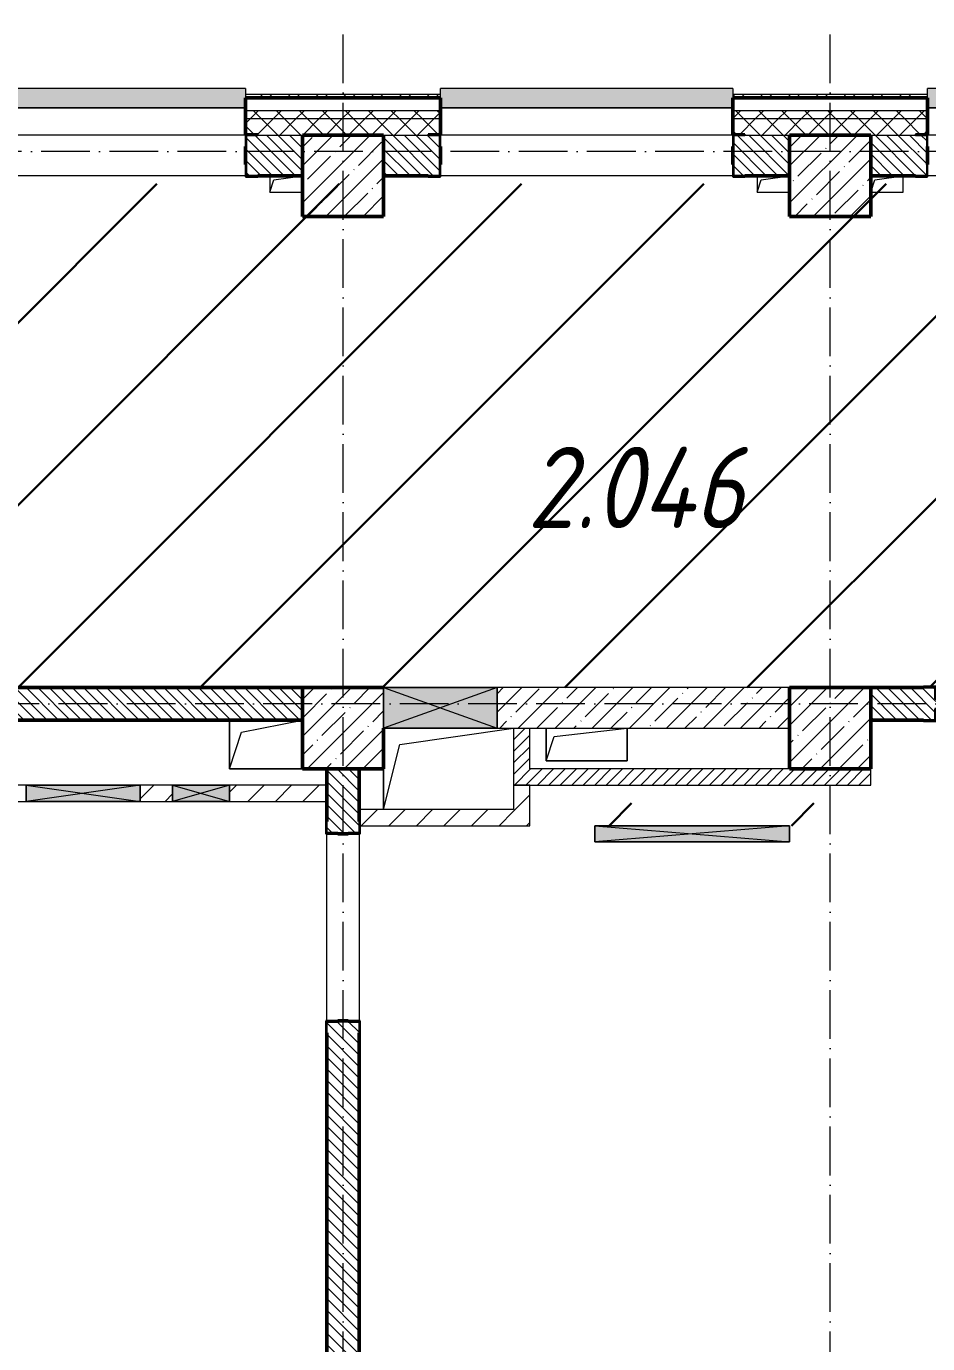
# Model space of a CAD drawing. Header units: millimetres. Extents: x 35697 to 388678, y -91946 to 171347.
# Drawn here: x 91910 to 97460, y 65757 to 73864 of the extents above; entities that cross this region are included whole.
import ezdxf

# ---------------------------------------------------------------- set-up
doc = ezdxf.new("R2010")
doc.units = ezdxf.units.MM
doc.linetypes.add('50_200_ШТРИХ_1Т_ш5_п1_п1_', pattern=[700, 500, -100, 0, -100])
for name, color, linetype, lineweight in [('2.1) ПГП окна 2.8 м', 5, 'Continuous', 30), ('3.1) ЖБ окна 1.2 м', 102, 'Continuous', 30), ('A-DETL-GENF-OTLN', 7, 'Continuous', 9), ('A-FLOR-____-OTLN', 7, 'Continuous', 9), ('A-GENM-____-MCUT', 7, 'Continuous', 25), ('A-GENM-____-OTLN', 7, 'Continuous', 9), ('A-GENM-____-OTLN-1', 7, 'Continuous', 25), ('A-GLAZ-____-OTLN', 7, 'Continuous', 9), ('A-WALL-____-MCUT-1', 7, 'Continuous', 9), ('A-WALL-____-MCUT-2', 7, 'Continuous', 50), ('A-WALL-____-MCUT-3', 7, 'Continuous', 9), ('A-WALL-____-OTLN', 7, 'Continuous', 9), ('A-WALL-____-PATT-1', 7, 'Continuous', 9), ('A-WALL-FNSH-MCUT-1', 7, 'Continuous', 9), ('I-WALL-____-OTLN', 7, 'Continuous', 9), ('S-COLS-____-MCUT', 7, 'Continuous', 50), ('S-COLS-____-OTLN', 7, 'Continuous', 9), ('S-GRID-____-OTLN-1', 7, '50_200_ШТРИХ_1Т_ш5_п1_п1_', 9), ('Марки помещений', 7, 'Continuous', 9)]:
    doc.layers.add(name, color=color, linetype=linetype, lineweight=lineweight)
doc.layers.add('A-GLAZ-____-OTLN-1', color=7, linetype='Continuous', lineweight=9, true_color=0xc0c0c0)
doc.styles.add('ISOCPEUR_I_3', font='isocpeui.ttf', dxfattribs={"width": 0.85, "height": 2.2})
pattern_1 = [(45, (50979.8, 168109.95), (-561.266, 561.266), [])]
pattern_2 = [(135, (43259.71, 63713.66), (-35.35534, -35.35534), [])]
pattern_3 = [(45, (43259.71, 63713.66), (-70.71068, 70.71068), []), (135, (43259.71, 63713.66), (-70.71068, -70.71068), [])]
pattern_4 = [(45, (43259.71, 63713.66), (-114.04925, 114.04925), []), (45, (43373.76, 63713.66), (-114.04925, 114.04925), [201.612, -40.322, 3.353, -36.97])]
pattern_5 = [(45, (43259.71, 63713.66), (-84.8528, 84.8528), [])]
pattern_6 = [(45, (43259.71, 63713.66), (-35.35534, 35.35534), [])]

# ---------------------------------------------------------------- blocks, each defined once
blk = doc.blocks.new('BSC_Колонна _Прямоугольная - 500х500-V60-АР1_План отверстий 2 этажа в осях 1-64_А-ГГ')
at = {"layer": 'S-COLS-____-OTLN'}
h = blk.add_hatch(dxfattribs=at)
h.set_pattern_fill('FP_89', color=256, style=0, pattern_type=2)
h.set_pattern_definition([(45, (-50600, -5831.04), (-114.04925, 114.04925), []), (45, (-50485.95, -5831.04), (-114.04925, 114.04925), [201.613, -40.323, 3.353, -36.97])])
h.paths.add_polyline_path([(-250, -250), (250, -250), (250, 250), (-250, 250), (-250, 0)], flags=0)
at = {"layer": 'S-COLS-____-MCUT'}
for p, q in [((250, 250), (-250, 250)), ((-250, 250), (-250, -250)), ((250, -250), (250, 0)), ((-250, -250), (250, -250))]:
    blk.add_line(p, q, dxfattribs=at)
blk = doc.blocks.new('BSC_Колонна _Прямоугольная - 500х500-V62-АР1_План отверстий 2 этажа в осях 1-64_А-ГГ')
at = {"layer": 'S-COLS-____-OTLN'}
h = blk.add_hatch(dxfattribs=at)
h.set_pattern_fill('FP_91', color=256, style=0, pattern_type=2)
h.set_pattern_definition([(45, (-53600, -5831.04), (-114.04925, 114.04925), []), (45, (-53485.95, -5831.04), (-114.04925, 114.04925), [201.613, -40.323, 3.353, -36.97])])
h.paths.add_polyline_path([(-250, -250), (250, -250), (250, 250), (-250, 250)], flags=0)
at = {"layer": 'S-COLS-____-MCUT'}
for p, q in [((250, 250), (-250, 250)), ((-250, 250), (-250, -250)), ((250, -250), (250, 250)), ((-250, -250), (250, -250))]:
    blk.add_line(p, q, dxfattribs=at)
blk = doc.blocks.new('BSC_Колонна _Прямоугольная - 500х500-V117-АР1_План отверстий 2 этажа в осях 1-64_А-ГГ')
at = {"layer": 'S-COLS-____-OTLN'}
h = blk.add_hatch(dxfattribs=at)
h.set_pattern_fill('FP_146', color=256, style=0, pattern_type=2)
h.set_pattern_definition([(45, (-53600, -9231.04), (-114.04925, 114.04925), []), (45, (-53485.95, -9231.04), (-114.04925, 114.04925), [201.613, -40.323, 3.353, -36.97])])
h.paths.add_polyline_path([(-250, -250), (250, -250), (250, 250), (-250, 250), (-250, 104.8)], flags=0)
at = {"layer": 'S-COLS-____-MCUT'}
for p, q in [((250, 250), (-250, 250)), ((-250, 250), (-250, -250)), ((250, -250), (250, 250)), ((-250, -250), (250, -250))]:
    blk.add_line(p, q, dxfattribs=at)
blk = doc.blocks.new('Фахверк_СКБ_Уголок - 250_2700-27497298-АР1_План отверстий 2 этажа в осях 1-64_А-ГГ')
at = {"layer": 'A-GENM-____-MCUT'}
for p, q in [((200, 181), (125, 181)), ((125, 181), (125, 106)), ((131, 106), (131, 175)), ((131, 175), (200, 175)), ((200, 175), (200, 181)), ((125, 106), (131, 106)), ((131, -6), (125, -6)), ((125, -6), (125, -81)), ((125, -81), (200, -81)), ((131, -75), (131, -6)), ((200, -75), (131, -75)), ((200, -81), (200, -75))]:
    blk.add_line(p, q, dxfattribs=at)
blk = doc.blocks.new('Фахверк_СКБ_Уголок - 200_3960-28268576-АР1_План отверстий 2 этажа в осях 1-64_А-ГГ')
at = {"layer": 'A-GENM-____-MCUT'}
for p, q in [((200, 156), (125, 156)), ((125, 156), (125, 81)), ((131, 81), (131, 150)), ((131, 150), (200, 150)), ((200, 150), (200, 156)), ((125, 81), (131, 81)), ((131, 19), (125, 19)), ((125, 19), (125, -56)), ((131, -50), (131, 19)), ((125, -56), (200, -56)), ((200, -50), (131, -50)), ((200, -56), (200, -50))]:
    blk.add_line(p, q, dxfattribs=at)
blk = doc.blocks.new('AR_Отверстие прямоугольное _в плите_ - AR_Отверстие прямоугольное _в плите_-V156-АР1_План отверстий 2 этажа в осях 1-64_А-ГГ')
at = {"layer": 'A-GENM-____-OTLN'}
for p, q in [((-250, 100), (-250, -100)), ((-200, 50), (250, 100)), ((250, -100), (250, 100)), ((-250, -100), (-200, 50)), ((-250, -100), (250, -100))]:
    blk.add_line(p, q, dxfattribs=at)
blk = doc.blocks.new('AR_Отверстие прямоугольное _в плите_ - AR_Отверстие прямоугольное _в плите_-V165-АР1_План отверстий 2 этажа в осях 1-64_А-ГГ')
at = {"layer": 'A-GENM-____-OTLN'}
for p, q in [((-100, 50), (-100, -50)), ((-100, -50), (-75, 25)), ((-75, 25), (100, 50)), ((-100, -50), (100, -50))]:
    blk.add_line(p, q, dxfattribs=at)
blk = doc.blocks.new('AR_Отверстие прямоугольное _в плите_ - AR_Отверстие прямоугольное _в плите_-V166-АР1_План отверстий 2 этажа в осях 1-64_А-ГГ')
at = {"layer": 'A-GENM-____-OTLN'}
for p, q in [((-100, -50), (-75, 25)), ((-75, 25), (100, 50)), ((100, -50), (100, 50)), ((-100, -50), (100, -50))]:
    blk.add_line(p, q, dxfattribs=at)
blk = doc.blocks.new('AR_Отверстие прямоугольное _в плите_ - AR_Отверстие прямоугольное _в плите_-30553057-АР1_План отверстий 2 этажа в осях 1-64_А-ГГ')
at = {"layer": 'A-GENM-____-OTLN'}
for p, q in [((-300, 150), (400, 250)), ((-400, -250), (-300, 150)), ((-400, 0), (-400, -250))]:
    blk.add_line(p, q, dxfattribs=at)
blk = doc.blocks.new('AR_Отверстие прямоугольное _в плите_ - AR_Отверстие прямоугольное _в плите_-30552670-АР1_План отверстий 2 этажа в осях 1-64_А-ГГ')
at = {"layer": 'A-GENM-____-OTLN'}
for p, q in [((-225, 150), (-225, -150)), ((-150, 75), (225, 150)), ((-225, -150), (-150, 75)), ((-225, -150), (225, -150))]:
    blk.add_line(p, q, dxfattribs=at)
blk = doc.blocks.new('AR_Отверстие прямоугольное _в стене__БезПР - AR_Отверстие прямоугольное _в стене__БезПР-30590120-АР1_План отверстий 2 этажа в осях 1-64_А-ГГ')
at = {"layer": 'A-GLAZ-____-OTLN-1'}
blk.add_hatch(color=256, dxfattribs=at).paths.add_polyline_path([(350, -125), (350, 125), (-350, 125), (-350, -125), (42.8, -125)], flags=0)
at = {"layer": 'A-DETL-GENF-OTLN'}
for p, q in [((-350, -125), (-350, 125)), ((-350, 125), (350, 125)), ((350, 125), (-350, -125)), ((-350, 125), (350, -125)), ((350, 125), (-350, 125)), ((-350, 125), (-350, -125)), ((350, 125), (350, -125)), ((350, -125), (350, 125)), ((350, -125), (-350, -125)), ((-350, -125), (350, -125))]:
    blk.add_line(p, q, dxfattribs=at)
at = {"layer": 'A-GLAZ-____-OTLN'}
blk.add_line((350, 125), (-350, 125), dxfattribs=at)
blk = doc.blocks.new('Отлив_СКБ - Отлив витража_120_НВФ-31885689-АР1_План отверстий 2 этажа в осях 1-64_А-ГГ')
at = {"layer": 'A-GLAZ-____-OTLN-1'}
for points in [[(1800, 2), (1800, 120), (0, 120), (0, 2), (1103.1, 2)], [(1103.1, 0), (1800, 0), (1800, 2), (0, 2), (0, 0)]]:
    blk.add_hatch(color=256, dxfattribs=at).paths.add_polyline_path(points, flags=0)
at = {"layer": 'A-GLAZ-____-OTLN'}
for p, q in [((0, 83), (0, 120)), ((1800, 120), (0, 120)), ((1800, 120), (1800, 83)), ((0, 2), (1800, 2)), ((1800, 0), (0, 0))]:
    blk.add_line(p, q, dxfattribs=at)
blk = doc.blocks.new('154_Стойка_СКБ_Уголок - СМ-2180_200-28268025-АР1_План отверстий 2 этажа в осях 1-64_А-ГГ')
at = {"layer": 'A-GENM-____-MCUT'}
for p, q in [((125, 156), (125, 81)), ((200, 156), (125, 156)), ((131, 81), (131, 150)), ((131, 150), (200, 150)), ((200, 150), (200, 156)), ((125, 81), (131, 81)), ((131, 19), (125, 19)), ((125, 19), (125, -56)), ((131, -50), (131, 19)), ((125, -56), (200, -56)), ((200, -50), (131, -50)), ((200, -56), (200, -50))]:
    blk.add_line(p, q, dxfattribs=at)
blk = doc.blocks.new('AR_Отверстие прямоугольное _в стене__БезПР - AR_Отверстие прямоугольное _в стене__БезПР-36788986-АР1_План отверстий 2 этажа в осях 1-64_А-ГГ')
at = {"layer": 'A-GLAZ-____-OTLN'}
blk.add_hatch(color=256, dxfattribs=at).paths.add_polyline_path([(175, -50), (175, 50), (-175, 50), (-175, -50)], flags=0)
at = {"layer": 'A-DETL-GENF-OTLN'}
for p, q in [((-175, -50), (-175, 50)), ((-175, 50), (175, 50)), ((175, 50), (-175, -50)), ((-175, 50), (175, -50)), ((175, 50), (-175, 50)), ((-175, 50), (-175, -50)), ((175, 50), (175, -50)), ((175, -50), (175, 50)), ((175, -50), (-175, -50)), ((-175, -50), (175, -50))]:
    blk.add_line(p, q, dxfattribs=at)
at = {"layer": 'A-GLAZ-____-OTLN'}
blk.add_line((175, 50), (-175, 50), dxfattribs=at)
blk = doc.blocks.new('AR_Отверстие прямоугольное _в стене__БезПР - AR_Отверстие прямоугольное _в стене__БезПР-36429042-АР1_План отверстий 2 этажа в осях 1-64_А-ГГ')
at = {"layer": 'A-GLAZ-____-OTLN'}
blk.add_hatch(color=256, dxfattribs=at).paths.add_polyline_path([(-350, -50), (350, -50), (350, 50), (-350, 50)], flags=0)
at = {"layer": 'A-DETL-GENF-OTLN'}
for p, q in [((-350, -50), (-350, 50)), ((-350, 50), (350, 50)), ((350, 50), (-350, -50)), ((-350, 50), (350, -50)), ((350, 50), (-350, 50)), ((-350, 50), (-350, -50)), ((350, 50), (350, -50)), ((350, -50), (350, 50)), ((350, -50), (-350, -50)), ((-350, -50), (350, -50))]:
    blk.add_line(p, q, dxfattribs=at)
at = {"layer": 'A-GLAZ-____-OTLN'}
blk.add_line((350, 50), (-350, 50), dxfattribs=at)
blk = doc.blocks.new('AR_Отверстие прямоугольное _в стене_ - AR_Отверстие прямоугольное _в стене__ОВ-36976812-АР1_План отверстий 2 этажа в осях 1-64_А-ГГ')
at = {"layer": 'A-GLAZ-____-OTLN'}
blk.add_hatch(color=256, dxfattribs=at).paths.add_polyline_path([(600, -50), (600, 50), (-600, 50), (-600, -50), (260.2, -50)], flags=0)
at = {"layer": 'A-DETL-GENF-OTLN'}
for p, q in [((-600, -50), (-600, 50)), ((-600, 50), (600, 50)), ((600, 50), (-600, -50)), ((-600, 50), (600, -50)), ((600, 50), (-600, 50)), ((-600, 50), (-600, -50)), ((600, 50), (600, -50)), ((600, -50), (600, 50)), ((600, -50), (-600, -50)), ((-600, -50), (600, -50))]:
    blk.add_line(p, q, dxfattribs=at)
blk = doc.blocks.new('2этаж')
at = {"layer": 'S-GRID-____-OTLN-1', "color": 251, "ltscale": 0.6, "true_color": 0x636466}
for p, q in [((35008.3, 454533.3), (35008.3, 469166.5)), ((38008.3, 454533.3), (38008.3, 469166.5)), ((88482.7, 468397), (-20037.2, 468397)), ((74727.1, 464997), (-20260.4, 464997))]:
    blk.add_line(p, q, dxfattribs=at)

msp = doc.modelspace()

# ---------------------------------------------------------------- hatches: boundary and pattern name
at = {"layer": '2.1) ПГП окна 2.8 м'}
h = msp.add_hatch(dxfattribs=at)
h.set_pattern_fill('ANSI31', color=5, scale=250)
h.set_pattern_definition(pattern_1)
h.paths.add_polyline_path([(82109.7, 72894.7), (132259.7, 72894.7), (132259.7, 69794.7), (82109.7, 69794.7)])
h = msp.add_hatch(dxfattribs=at)
h.set_pattern_fill('ANSI31', color=5, scale=250)
h.set_pattern_definition(pattern_1)
h.paths.add_polyline_path([(118047.7, 69482.7), (115771.7, 69482.7), (115771.7, 69182.7), (115221.7, 69182.7), (115221.7, 68944.7), (118047.7, 68944.7)])
h.paths.add_polyline_path([(108449.7, 69482.7), (106229.7, 69482.7), (106229.7, 69082.7), (100809.7, 69082.7), (100809.7, 69482.7), (100071.7, 69482.7), (100071.7, 69082.7), (99347.7, 69082.7), (99347.7, 69482.7), (97221.7, 69482.7), (97221.7, 69082.7), (95121.7, 69082.7), (95121.7, 68944.7), (100199.7, 68944.7), (100199.7, 69362.1), (100679.7, 69362.1), (100679.7, 68944.7), (108449.7, 68944.7)])
h.paths.add_polyline_path([(113209.7, 69482.7), (112209.7, 69482.7), (112209.7, 68944.7), (113209.7, 68944.7)])
h.paths.add_polyline_path([(90859.7, 69784.7), (89393.2, 69613.7, -1), (89393.2, 69563.7), (90307.4, 68944.7), (90859.7, 68944.7)])
at = {"layer": 'A-WALL-____-PATT-1'}
h = msp.add_hatch(dxfattribs=at)
h.set_pattern_fill('FP_3', color=256, style=0, pattern_type=2)
h.set_pattern_definition([(45, (43259.71, 63713.66), (-85.53659, 85.53659), []), (45, (43316.74, 63713.66), (-85.53659, 85.53659), [])])
h.paths.add_polyline_path([(115124.7, 73424.7), (115124.7, 73444.7), (111259.7, 73444.7), (111259.7, 73424.7), (113944.6, 73424.7)], flags=0)
h.paths.add_polyline_path([(109459.7, 73424.7), (109459.7, 73444.7), (108259.7, 73444.7), (108259.7, 73424.7), (108642.2, 73424.7)], flags=0)
h.paths.add_polyline_path([(106459.7, 73424.7), (106459.7, 73444.7), (105259.7, 73444.7), (105259.7, 73424.7), (105991, 73424.7)], flags=0)
h.paths.add_polyline_path([(102456.1, 73424.7), (103459.7, 73424.7), (103459.7, 73444.7), (102259.7, 73444.7), (102259.7, 73424.7)], flags=0)
h.paths.add_polyline_path([(99804.9, 73424.7), (100459.7, 73424.7), (100459.7, 73444.7), (99259.7, 73444.7), (99259.7, 73424.7)], flags=0)
h.paths.add_polyline_path([(97459.7, 73424.7), (97459.7, 73444.7), (96259.7, 73444.7), (96259.7, 73424.7), (96270, 73424.7)], flags=0)
h.paths.add_polyline_path([(94459.7, 73424.7), (94459.7, 73444.7), (93259.7, 73444.7), (93259.7, 73424.7), (93618.8, 73424.7)], flags=0)
h.paths.add_polyline_path([(88459.7, 73424.7), (88459.7, 73444.7), (87259.7, 73444.7), (87259.7, 73424.7), (87432.6, 73424.7)], flags=0)
h.paths.add_polyline_path([(90259.7, 73424.7), (91459.7, 73424.7), (91459.7, 73444.7), (90259.7, 73444.7)], flags=0)
h.paths.add_polyline_path([(84259.7, 73424.7), (85459.7, 73424.7), (85459.7, 73444.7), (84259.7, 73444.7)], flags=0)
h.paths.add_polyline_path([(81594.7, 73424.7), (82459.7, 73424.7), (82459.7, 73444.7), (81594.7, 73444.7)], flags=0)
h = msp.add_hatch(dxfattribs=at)
h.set_pattern_fill('FP_1', color=256, style=0, pattern_type=2)
h.set_pattern_definition(pattern_3)
h.paths.add_polyline_path([(117609.7, 73294.7), (117609.7, 73344.7), (111259.7, 73344.7), (111259.7, 73294.7), (117479.5, 73294.7)], flags=0)
h.paths.add_polyline_path([(108642.2, 73294.7), (109459.7, 73294.7), (109459.7, 73344.7), (108259.7, 73344.7), (108259.7, 73294.7)], flags=0)
h.paths.add_polyline_path([(106459.7, 73294.7), (106459.7, 73344.7), (105259.7, 73344.7), (105259.7, 73294.7), (105991, 73294.7)], flags=0)
h.paths.add_polyline_path([(103459.7, 73294.7), (103459.7, 73344.7), (102259.7, 73344.7), (102259.7, 73294.7), (103339.8, 73294.7)], flags=0)
h.paths.add_polyline_path([(100459.7, 73294.7), (100459.7, 73344.7), (99259.7, 73344.7), (99259.7, 73294.7), (99804.9, 73294.7)], flags=0)
h.paths.add_polyline_path([(96259.7, 73294.7), (97459.7, 73294.7), (97459.7, 73344.7), (96259.7, 73344.7)], flags=0)
h.paths.add_polyline_path([(93259.7, 73294.7), (94459.7, 73294.7), (94459.7, 73344.7), (93259.7, 73344.7)], flags=0)
h.paths.add_polyline_path([(90967.6, 73294.7), (91459.7, 73294.7), (91459.7, 73344.7), (90259.7, 73344.7), (90259.7, 73294.7)], flags=0)
h.paths.add_polyline_path([(88459.7, 73294.7), (88459.7, 73344.7), (87259.7, 73344.7), (87259.7, 73294.7), (87432.6, 73294.7)], flags=0)
h.paths.add_polyline_path([(85459.7, 73294.7), (85459.7, 73344.7), (84259.7, 73344.7), (84259.7, 73294.7), (84781.4, 73294.7)], flags=0)
h.paths.add_polyline_path([(81059.7, 73294.7), (82459.7, 73294.7), (82459.7, 73344.7), (81059.7, 73344.7)], flags=0)
h.paths.add_polyline_path([(79259.7, 73294.7), (79259.7, 73344.7), (78059.7, 73344.7), (78059.7, 73294.7), (78595.3, 73294.7)], flags=0)
h.paths.add_polyline_path([(70259.7, 73294.7), (70259.7, 73344.7), (67089.7, 73344.7), (67089.7, 73294.7), (67990.5, 73294.7)], flags=0)
h = msp.add_hatch(dxfattribs=at)
h.set_pattern_fill('FP_1', color=256, style=0, pattern_type=2)
h.set_pattern_definition(pattern_3)
h.paths.add_polyline_path([(117609.7, 73194.7), (117609.7, 73294.7), (111259.7, 73294.7), (111259.7, 73200.7), (111334.7, 73200.7), (111334.7, 73194.7), (117479.5, 73194.7)], flags=0)
h.paths.add_polyline_path([(108642.2, 73194.7), (109384.7, 73194.7), (109384.7, 73200.7), (109459.7, 73200.7), (109459.7, 73294.7), (108259.7, 73294.7), (108259.7, 73200.7), (108334.7, 73200.7), (108334.7, 73194.7)], flags=0)
h.paths.add_polyline_path([(106384.7, 73194.7), (106384.7, 73200.7), (106459.7, 73200.7), (106459.7, 73294.7), (105259.7, 73294.7), (105259.7, 73200.7), (105334.7, 73200.7), (105334.7, 73194.7), (106109.7, 73194.7)], flags=0)
h.paths.add_polyline_path([(102609.7, 73194.7), (103384.7, 73194.7), (103384.7, 73200.7), (103459.7, 73200.7), (103459.7, 73294.7), (102259.7, 73294.7), (102259.7, 73200.7), (102334.7, 73200.7), (102334.7, 73194.7), (102456.1, 73194.7)], flags=0)
h.paths.add_polyline_path([(99804.9, 73194.7), (100384.7, 73194.7), (100384.7, 73200.7), (100459.7, 73200.7), (100459.7, 73294.7), (99259.7, 73294.7), (99259.7, 73200.7), (99334.7, 73200.7), (99334.7, 73194.7)], flags=0)
h.paths.add_polyline_path([(97109.7, 73194.7), (97384.7, 73194.7), (97384.7, 73200.7), (97459.7, 73200.7), (97459.7, 73294.7), (96259.7, 73294.7), (96259.7, 73200.7), (96334.7, 73200.7), (96334.7, 73194.7), (96609.7, 73194.7)], flags=0)
h.paths.add_polyline_path([(94109.7, 73194.7), (94384.7, 73194.7), (94384.7, 73200.7), (94459.7, 73200.7), (94459.7, 73294.7), (93259.7, 73294.7), (93259.7, 73200.7), (93334.7, 73200.7), (93334.7, 73194.7), (93618.8, 73194.7)], flags=0)
h.paths.add_polyline_path([(91384.7, 73194.7), (91384.7, 73200.7), (91459.7, 73200.7), (91459.7, 73294.7), (90259.7, 73294.7), (90259.7, 73200.7), (90334.7, 73200.7), (90334.7, 73194.7), (90967.6, 73194.7)], flags=0)
h.paths.add_polyline_path([(88384.7, 73194.7), (88384.7, 73200.7), (88459.7, 73200.7), (88459.7, 73294.7), (87259.7, 73294.7), (87259.7, 73200.7), (87334.7, 73200.7), (87334.7, 73194.7), (88109.7, 73194.7)], flags=0)
h.paths.add_polyline_path([(84334.7, 73194.7), (85384.7, 73194.7), (85384.7, 73200.7), (85459.7, 73200.7), (85459.7, 73294.7), (84259.7, 73294.7), (84259.7, 73200.7), (84334.7, 73200.7)], flags=0)
h.paths.add_polyline_path([(82109.7, 73194.7), (82384.7, 73194.7), (82384.7, 73200.7), (82459.7, 73200.7), (82459.7, 73294.7), (81059.7, 73294.7), (81059.7, 73194.7), (81559.7, 73194.7)], flags=0)
h.paths.add_polyline_path([(78595.3, 73194.7), (79184.7, 73194.7), (79184.7, 73200.7), (79259.7, 73200.7), (79259.7, 73294.7), (78059.7, 73294.7), (78059.7, 73194.7), (78559.7, 73194.7)], flags=0)
h.paths.add_polyline_path([(70184.7, 73194.7), (70184.7, 73200.7), (70259.7, 73200.7), (70259.7, 73294.7), (67089.7, 73294.7), (67089.7, 73194.7), (69559.7, 73194.7)], flags=0)
h = msp.add_hatch(dxfattribs=at)
h.set_pattern_fill('FP_6', color=256, style=0, pattern_type=2)
h.set_pattern_definition(pattern_2)
h.paths.add_polyline_path([(93334.7, 72944.7), (93609.7, 72944.7), (93609.7, 73194.7), (93265.7, 73194.7), (93265.7, 73125.7), (93259.7, 73125.7), (93259.7, 73013.7), (93265.7, 73013.7), (93265.7, 72944.7)], flags=0)
h.paths.add_polyline_path([(90334.7, 72944.7), (91453.7, 72944.7), (91453.7, 73013.7), (91459.7, 73013.7), (91459.7, 73125.7), (91453.7, 73125.7), (91453.7, 73194.7), (90265.7, 73194.7), (90265.7, 73125.7), (90259.7, 73125.7), (90259.7, 73013.7), (90265.7, 73013.7), (90265.7, 72944.7)], flags=0)
h.paths.add_polyline_path([(88384.7, 72944.7), (88453.7, 72944.7), (88453.7, 73013.7), (88459.7, 73013.7), (88459.7, 73125.7), (88453.7, 73125.7), (88453.7, 73194.7), (88109.7, 73194.7), (88109.7, 72944.7)], flags=0)
h = msp.add_hatch(dxfattribs=at)
h.set_pattern_fill('FP_6', color=256, style=0, pattern_type=2)
h.set_pattern_definition(pattern_2)
h.paths.add_polyline_path([(96270, 72944.7), (96609.7, 72944.7), (96609.7, 73194.7), (96265.7, 73194.7), (96265.7, 73125.7), (96259.7, 73125.7), (96259.7, 73013.7), (96265.7, 73013.7), (96265.7, 72944.7)], flags=0)
h.paths.add_polyline_path([(94453.7, 72944.7), (94453.7, 73013.7), (94459.7, 73013.7), (94459.7, 73125.7), (94453.7, 73125.7), (94453.7, 73194.7), (94109.7, 73194.7), (94109.7, 72944.7), (94384.7, 72944.7)], flags=0)
h = msp.add_hatch(dxfattribs=at)
h.set_pattern_fill('FP_6', color=256, style=0, pattern_type=2)
h.set_pattern_definition(pattern_2)
h.paths.add_polyline_path([(102265.7, 72944.7), (102609.7, 72944.7), (102609.7, 73194.7), (102265.7, 73194.7), (102265.7, 73125.7), (102259.7, 73125.7), (102259.7, 73013.7), (102265.7, 73013.7), (102265.7, 72949)], flags=0)
h.paths.add_polyline_path([(99804.9, 72944.7), (100453.7, 72944.7), (100453.7, 73013.7), (100459.7, 73013.7), (100459.7, 73125.7), (100453.7, 73125.7), (100453.7, 73194.7), (99265.7, 73194.7), (99265.7, 73125.7), (99259.7, 73125.7), (99259.7, 73013.7), (99265.7, 73013.7), (99265.7, 72944.7), (99334.7, 72944.7)], flags=0)
h.paths.add_polyline_path([(97453.7, 72944.7), (97453.7, 73013.7), (97459.7, 73013.7), (97459.7, 73125.7), (97453.7, 73125.7), (97453.7, 73194.7), (97109.7, 73194.7), (97109.7, 72944.7), (97384.7, 72944.7)], flags=0)
h = msp.add_hatch(dxfattribs=at)
h.set_pattern_fill('FP_6', color=256, style=0, pattern_type=2)
h.set_pattern_definition(pattern_2)
h.paths.add_polyline_path([(92735, 69594.7), (93609.7, 69594.7), (93609.7, 69794.7), (90865.7, 69794.7), (90865.7, 69725.7), (90859.7, 69725.7), (90859.7, 69663.7), (90865.7, 69663.7), (90865.7, 69594.7), (90967.6, 69594.7)], flags=0)
h.paths.add_polyline_path([(88809.7, 69594.7), (89703.7, 69594.7), (89703.7, 69663.7), (89709.7, 69663.7), (89709.7, 69725.7), (89703.7, 69725.7), (89703.7, 69794.7), (88809.7, 69794.7), (88809.7, 69682.2)], flags=0)
h.paths.add_polyline_path([(88109.7, 69594.7), (88409.7, 69594.7), (88409.7, 69794.7), (88109.7, 69794.7)], flags=0)
h = msp.add_hatch(dxfattribs=at)
h.set_pattern_fill('FP_25', color=256, style=0, pattern_type=2)
h.set_pattern_definition(pattern_4)
h.paths.add_polyline_path([(96609.7, 69544.7), (96609.7, 69794.7), (94809.7, 69794.7), (94809.7, 69544.7), (96270, 69544.7)], flags=0)
h = msp.add_hatch(dxfattribs=at)
h.set_pattern_fill('FP_6', color=256, style=0, pattern_type=2)
h.set_pattern_definition(pattern_2)
h.paths.add_polyline_path([(102609.7, 69594.7), (102609.7, 69794.7), (102209.7, 69794.7), (102209.7, 69594.7)], flags=0)
h.paths.add_polyline_path([(99215.7, 69594.7), (100003.7, 69594.7), (100003.7, 69663.7), (100009.7, 69663.7), (100009.7, 69725.7), (100003.7, 69725.7), (100003.7, 69794.7), (99215.7, 69794.7), (99215.7, 69725.7), (99209.7, 69725.7), (99209.7, 69663.7), (99215.7, 69663.7), (99215.7, 69634.7)], flags=0)
h.paths.add_polyline_path([(100915.7, 69594.7), (101809.7, 69594.7), (101809.7, 69794.7), (100915.7, 69794.7), (100915.7, 69725.7), (100909.7, 69725.7), (100909.7, 69663.7), (100915.7, 69663.7), (100915.7, 69595.4)], flags=0)
h.paths.add_polyline_path([(97434.7, 69594.7), (97503.7, 69594.7), (97503.7, 69663.7), (97509.7, 69663.7), (97509.7, 69725.7), (97503.7, 69725.7), (97503.7, 69794.7), (97109.7, 69794.7), (97109.7, 69594.7)], flags=0)
h = msp.add_hatch(dxfattribs=at)
h.set_pattern_fill('FP_5', color=256, style=0, pattern_type=2)
h.set_pattern_definition(pattern_6)
h.paths.add_polyline_path([(95009.7, 69294.7), (95009.7, 69544.7), (94909.7, 69544.7), (94909.7, 69294.7)], flags=0)
h = msp.add_hatch(dxfattribs=at)
h.set_pattern_fill('FP_6', color=256, style=0, pattern_type=2)
h.set_pattern_definition(pattern_2)
h.paths.add_polyline_path([(93759.7, 62294.7), (93959.7, 62294.7), (93959.5, 67738.7), (93890.7, 67738.7), (93890.7, 67744.7), (93828.7, 67744.7), (93828.7, 67738.7), (93759.7, 67738.7), (93759.7, 62729.6)], flags=0)
h.paths.add_polyline_path([(93890.7, 68894.7), (93890.7, 68900.7), (93959.7, 68900.7), (93959.7, 69294.7), (93759.7, 69294.7), (93759.7, 68900.7), (93828.7, 68900.7), (93828.7, 68894.7)], flags=0)
h = msp.add_hatch(dxfattribs=at)
h.set_pattern_fill('FP_5', color=256, style=0, pattern_type=2)
h.set_pattern_definition(pattern_6)
h.paths.add_polyline_path([(94909.7, 69194.7), (97109.7, 69194.7), (97109.7, 69294.7), (94909.7, 69294.7)], flags=0)
h = msp.add_hatch(dxfattribs=at)
h.set_pattern_fill('FP_4', color=256, style=0, pattern_type=2)
h.set_pattern_definition(pattern_5)
h.paths.add_polyline_path([(91709.7, 69094.7), (91909.7, 69094.7), (91909.7, 69194.7), (91709.7, 69194.7)], flags=0)
h.paths.add_polyline_path([(92735, 69094.7), (92809.7, 69094.7), (92809.7, 69194.7), (92609.7, 69194.7), (92609.7, 69094.7)], flags=0)
h.paths.add_polyline_path([(93759.7, 69094.7), (93759.7, 69194.7), (93159.7, 69194.7), (93159.7, 69094.7)], flags=0)
h.paths.add_polyline_path([(90961.2, 69097.7), (91006.7, 69097.7), (91006.7, 69191.7), (90959.7, 69191.7), (90959.7, 69097.7)], flags=0)
h = msp.add_hatch(dxfattribs=at)
h.set_pattern_fill('FP_4', color=256, style=0, pattern_type=2)
h.set_pattern_definition(pattern_5)
h.paths.add_polyline_path([(95009.7, 68944.7), (95009.7, 69194.7), (94909.7, 69194.7), (94909.7, 68944.7)], flags=0)
h = msp.add_hatch(dxfattribs=at)
h.set_pattern_fill('FP_4', color=256, style=0, pattern_type=2)
h.set_pattern_definition(pattern_5)
h.paths.add_polyline_path([(94909.7, 68944.7), (94909.7, 69044.7), (93959.7, 69044.7), (93959.7, 68969.7), (93965.7, 68969.7), (93965.7, 68944.7), (94502.5, 68944.7)], flags=0)
at = {"layer": 'S-COLS-____-OTLN'}
h = msp.add_hatch(dxfattribs=at)
h.set_pattern_fill('FP_25', color=256, style=0, pattern_type=2)
h.set_pattern_definition(pattern_4)
h.paths.add_polyline_path([(93609.7, 72694.7), (94109.7, 72694.7), (94109.7, 73194.7), (93609.7, 73194.7), (93609.7, 73049.5)], flags=0)

# ---------------------------------------------------------------- linework, layer by layer
at = {"layer": 'A-FLOR-____-OTLN'}
for p, q in [((93159.7, 69294.7), (93159.7, 69594.7)), ((95109.7, 69344.7), (95109.7, 69544.7)), ((95609.7, 69544.7), (95609.7, 69344.7)), ((95609.7, 69344.7), (95109.7, 69344.7)), ((93609.7, 69294.7), (93159.7, 69294.7)), ((94109.7, 69044.7), (94109.7, 69294.7))]:
    msp.add_line(p, q, dxfattribs=at)
at = {"layer": 'A-WALL-____-MCUT-1'}
for p, q in [((96609.7, 69794.7), (94809.7, 69794.7)), ((94809.7, 69544.7), (96609.7, 69544.7))]:
    msp.add_line(p, q, dxfattribs=at)
at = {"layer": 'A-WALL-____-MCUT-2'}
for p, q in [((94459.7, 73424.7), (93259.7, 73424.7)), ((93259.7, 73424.7), (93259.7, 73200.7)), ((94459.7, 73200.7), (94459.7, 73424.7)), ((97459.7, 73424.7), (96259.7, 73424.7)), ((96259.7, 73424.7), (96259.7, 73200.7)), ((97459.7, 73200.7), (97459.7, 73424.7)), ((93259.7, 73125.7), (93259.7, 73013.7)), ((93609.7, 73194.7), (94109.7, 73194.7)), ((93609.7, 72944.7), (93609.7, 73194.7)), ((94109.7, 73194.7), (94109.7, 72944.7)), ((94459.7, 73013.7), (94459.7, 73125.7)), ((96259.7, 73125.7), (96259.7, 73013.7)), ((97459.7, 73013.7), (97459.7, 73125.7)), ((93334.7, 72944.7), (93609.7, 72944.7)), ((94109.7, 72944.7), (94384.7, 72944.7)), ((96334.7, 72944.7), (96609.7, 72944.7)), ((97109.7, 72944.7), (97384.7, 72944.7)), ((93609.7, 69794.7), (90934.7, 69794.7)), ((97434.7, 69794.7), (97109.7, 69794.7)), ((90934.7, 69594.7), (93609.7, 69594.7)), ((97109.7, 69594.7), (97434.7, 69594.7)), ((93759.7, 69294.7), (93759.7, 68969.7)), ((93959.7, 68969.7), (93959.7, 69294.7)), ((93828.7, 68894.7), (93890.7, 68894.7)), ((93890.7, 67744.7), (93828.7, 67744.7)), ((93759.7, 67669.7), (93759.7, 62294.7)), ((93959.7, 62294.7), (93959.7, 67669.7))]:
    msp.add_line(p, q, dxfattribs=at)
at = {"layer": 'A-WALL-____-MCUT-3'}
for p, q in [((94459.7, 73344.7), (93259.7, 73344.7)), ((94459.7, 73294.7), (93259.7, 73294.7)), ((97459.7, 73344.7), (96259.7, 73344.7)), ((97459.7, 73294.7), (96259.7, 73294.7)), ((93334.7, 73194.7), (93609.7, 73194.7)), ((94109.7, 73194.7), (94384.7, 73194.7)), ((96334.7, 73194.7), (96609.7, 73194.7)), ((97109.7, 73194.7), (97384.7, 73194.7))]:
    msp.add_line(p, q, dxfattribs=at)
at = {"layer": 'A-WALL-____-OTLN'}
for p, q in [((93259.7, 73194.7), (91459.7, 73194.7)), ((96259.7, 73194.7), (94459.7, 73194.7)), ((99259.7, 73194.7), (97459.7, 73194.7)), ((93259.7, 72944.7), (91459.7, 72944.7)), ((96259.7, 72944.7), (94459.7, 72944.7)), ((99259.7, 72944.7), (97459.7, 72944.7))]:
    msp.add_line(p, q, dxfattribs=at)
at = {"layer": 'A-WALL-FNSH-MCUT-1'}
for p, q in [((94459.7, 73444.7), (93259.7, 73444.7)), ((93259.7, 73444.7), (93259.7, 73424.7)), ((94459.7, 73424.7), (94459.7, 73444.7)), ((97459.7, 73444.7), (96259.7, 73444.7)), ((96259.7, 73444.7), (96259.7, 73424.7)), ((97459.7, 73424.7), (97459.7, 73444.7)), ((94909.7, 69544.7), (94909.7, 69044.7)), ((95009.7, 69294.7), (95009.7, 69544.7)), ((96609.7, 69294.7), (95009.7, 69294.7)), ((97109.7, 69194.7), (97109.7, 69294.7)), ((91909.7, 69194.7), (91709.7, 69194.7)), ((92809.7, 69194.7), (92609.7, 69194.7)), ((93759.7, 69194.7), (93159.7, 69194.7)), ((95009.7, 69194.7), (94909.7, 69194.7)), ((94909.7, 69194.7), (97109.7, 69194.7)), ((95009.7, 68944.7), (95009.7, 69194.7)), ((91709.7, 69094.7), (91909.7, 69094.7)), ((92609.7, 69094.7), (92809.7, 69094.7)), ((93159.7, 69094.7), (93759.7, 69094.7)), ((94909.7, 69044.7), (93959.7, 69044.7)), ((93965.7, 68944.7), (95009.7, 68944.7))]:
    msp.add_line(p, q, dxfattribs=at)
at = {"layer": 'I-WALL-____-OTLN'}
for p, q in [((93759.7, 67744.7), (93759.7, 68894.7)), ((93959.7, 68894.7), (93959.7, 67744.7))]:
    msp.add_line(p, q, dxfattribs=at)
at = {"layer": 'S-COLS-____-MCUT'}
for p, q in [((94109.7, 73194.7), (93609.7, 73194.7)), ((93609.7, 73194.7), (93609.7, 72694.7)), ((94109.7, 72694.7), (94109.7, 73194.7)), ((93609.7, 72694.7), (94109.7, 72694.7))]:
    msp.add_line(p, q, dxfattribs=at)

# ---------------------------------------------------------------- block references
at = {"layer": '3.1) ЖБ окна 1.2 м'}
msp.add_blockref('2этаж', (58851.4, -395302.3), dxfattribs=at)
at = {"layer": 'A-GENM-____-OTLN'}
for name, p in [('AR_Отверстие прямоугольное _в плите_ - AR_Отверстие прямоугольное _в плите_-V165-АР1_План отверстий 2 этажа в осях 1-64_А-ГГ', (93509.7, 72894.7)), ('AR_Отверстие прямоугольное _в плите_ - AR_Отверстие прямоугольное _в плите_-V165-АР1_План отверстий 2 этажа в осях 1-64_А-ГГ', (96509.7, 72894.7)), ('AR_Отверстие прямоугольное _в плите_ - AR_Отверстие прямоугольное _в плите_-V166-АР1_План отверстий 2 этажа в осях 1-64_А-ГГ', (97209.7, 72894.7)), ('AR_Отверстие прямоугольное _в плите_ - AR_Отверстие прямоугольное _в плите_-30552670-АР1_План отверстий 2 этажа в осях 1-64_А-ГГ', (93384.7, 69444.7)), ('AR_Отверстие прямоугольное _в плите_ - AR_Отверстие прямоугольное _в плите_-30553057-АР1_План отверстий 2 этажа в осях 1-64_А-ГГ', (94509.7, 69294.7)), ('AR_Отверстие прямоугольное _в плите_ - AR_Отверстие прямоугольное _в плите_-V156-АР1_План отверстий 2 этажа в осях 1-64_А-ГГ', (95359.7, 69444.7))]:
    msp.add_blockref(name, p, dxfattribs=at)
at = {"layer": 'A-GENM-____-OTLN-1'}
for p in [(93134.7, 73019.7), (96134.7, 73019.7)]:
    msp.add_blockref('Фахверк_СКБ_Уголок - 250_2700-27497298-АР1_План отверстий 2 этажа в осях 1-64_А-ГГ', p, dxfattribs=at)
for name, p, rotation in [('Фахверк_СКБ_Уголок - 250_2700-27497298-АР1_План отверстий 2 этажа в осях 1-64_А-ГГ', (94584.7, 73119.7), 180), ('Фахверк_СКБ_Уголок - 250_2700-27497298-АР1_План отверстий 2 этажа в осях 1-64_А-ГГ', (97584.7, 73119.7), 180), ('Фахверк_СКБ_Уголок - 200_3960-28268576-АР1_План отверстий 2 этажа в осях 1-64_А-ГГ', (97634.7, 69744.7), 180), ('154_Стойка_СКБ_Уголок - СМ-2180_200-28268025-АР1_План отверстий 2 этажа в осях 1-64_А-ГГ', (93909.7, 68769.7), 89.99999999999993), ('154_Стойка_СКБ_Уголок - СМ-2180_200-28268025-АР1_План отверстий 2 этажа в осях 1-64_А-ГГ', (93809.7, 67869.7), 269.9999999999999)]:
    msp.add_blockref(name, p, dxfattribs=dict(at, rotation=rotation))
at = {"layer": 'A-GLAZ-____-OTLN'}
for name, p in [('Отлив_СКБ - Отлив витража_120_НВФ-31885689-АР1_План отверстий 2 этажа в осях 1-64_А-ГГ', (91459.7, 73361.7)), ('Отлив_СКБ - Отлив витража_120_НВФ-31885689-АР1_План отверстий 2 этажа в осях 1-64_А-ГГ', (94459.7, 73361.7)), ('Отлив_СКБ - Отлив витража_120_НВФ-31885689-АР1_План отверстий 2 этажа в осях 1-64_А-ГГ', (97459.7, 73361.7)), ('AR_Отверстие прямоугольное _в стене__БезПР - AR_Отверстие прямоугольное _в стене__БезПР-30590120-АР1_План отверстий 2 этажа в осях 1-64_А-ГГ', (94459.7, 69669.7)), ('AR_Отверстие прямоугольное _в стене__БезПР - AR_Отверстие прямоугольное _в стене__БезПР-36429042-АР1_План отверстий 2 этажа в осях 1-64_А-ГГ', (92259.7, 69144.7)), ('AR_Отверстие прямоугольное _в стене__БезПР - AR_Отверстие прямоугольное _в стене__БезПР-36788986-АР1_План отверстий 2 этажа в осях 1-64_А-ГГ', (92984.7, 69144.7)), ('AR_Отверстие прямоугольное _в стене_ - AR_Отверстие прямоугольное _в стене__ОВ-36976812-АР1_План отверстий 2 этажа в осях 1-64_А-ГГ', (96009.7, 68894.7))]:
    msp.add_blockref(name, p, dxfattribs=at)
at = {"layer": 'S-COLS-____-OTLN'}
for name, p in [('BSC_Колонна _Прямоугольная - 500х500-V117-АР1_План отверстий 2 этажа в осях 1-64_А-ГГ', (96859.7, 72944.7)), ('BSC_Колонна _Прямоугольная - 500х500-V60-АР1_План отверстий 2 этажа в осях 1-64_А-ГГ', (93859.7, 69544.7)), ('BSC_Колонна _Прямоугольная - 500х500-V62-АР1_План отверстий 2 этажа в осях 1-64_А-ГГ', (96859.7, 69544.7))]:
    msp.add_blockref(name, p, dxfattribs=at)

# ---------------------------------------------------------------- texts
at = {"layer": 'Марки помещений', "insert": (94994.4, 71276.4), "char_height": 500, "width": 817.721, "attachment_point": 1, "style": 'ISOCPEUR_I_3'}
msp.add_mtext('2.046', dxfattribs=at)

doc.saveas('drawing.dxf')
